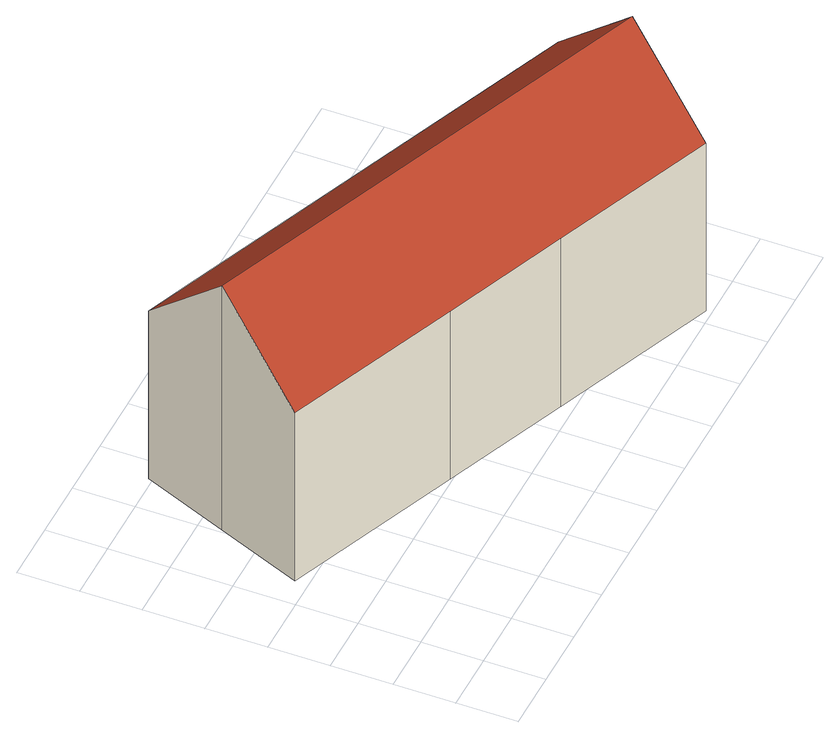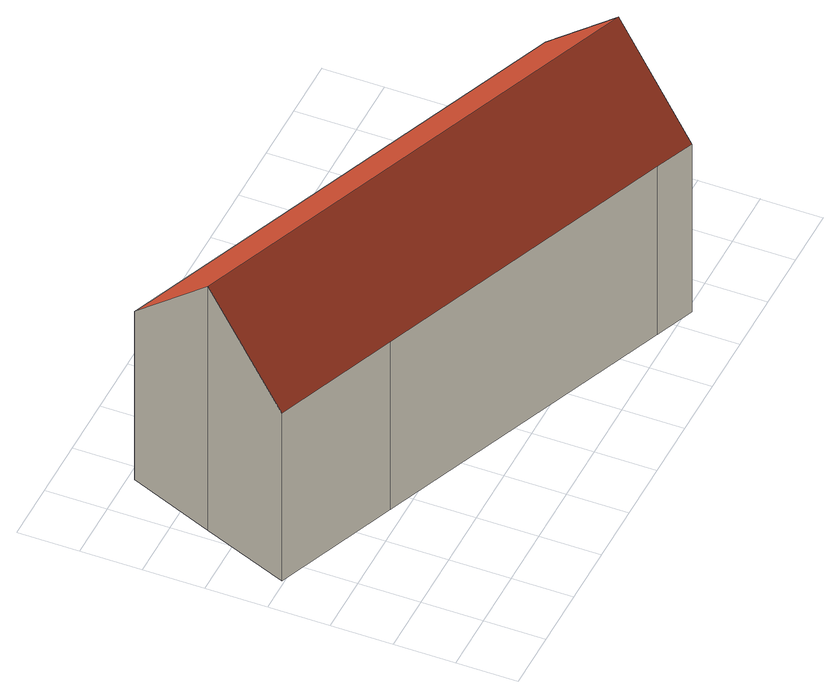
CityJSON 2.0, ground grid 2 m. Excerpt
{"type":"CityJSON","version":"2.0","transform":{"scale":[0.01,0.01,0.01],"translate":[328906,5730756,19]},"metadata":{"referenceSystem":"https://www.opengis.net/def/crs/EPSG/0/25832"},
"CityObjects":{
"building1":{"type":"Building","attributes":{"name":"Raitzhof","Geometrietyp2DReferenz":"3000","Gemeindeschluessel":"05170048","function":"31001_1210","roofType":"3100","measuredHeight":9.61},"address":[{"country":"Germany","locality":"Wesel","thoroughfareNumber":"18","thoroughfareName":"Böckersche Straße"}],"geometry":[{"type":"Solid","lod":"2","boundaries":[[[[0,1,2,3]],[[4,5,1,0]],[[6,7,5,4]],[[8,9,7,6]],[[10,11,9,8]],[[12,13,11,10]],[[14,15,13,12]],[[16,17,15,14]],[[18,19,17,16]],[[3,2,19,18]],[[10,8,6,4,0,12]],[[3,18,16,14,12,0]],[[1,5,7,9,11,13,15,17,19,2]]]],"semantics":{"surfaces":[{"type":"WallSurface"},{"type":"RoofSurface"},{"type":"GroundSurface"}],"values":[[0,0,0,0,0,0,0,0,0,0,1,1,2]]}}]}
},
"vertices":[
[212,929,1038],[212,929,77],[96,644,77],[96,644,738],[329,1214,738],[329,1214,77],[459,1162,739],[459,1162,77],[1469,757,739],[1469,757,77],[1881,592,738],[1881,592,77],[1766,306,1038],[1766,306,77],[1651,20,738],[1651,20,77],[1102,241,738],[1102,241,77],[684,408,738],[684,408,77]
]}
